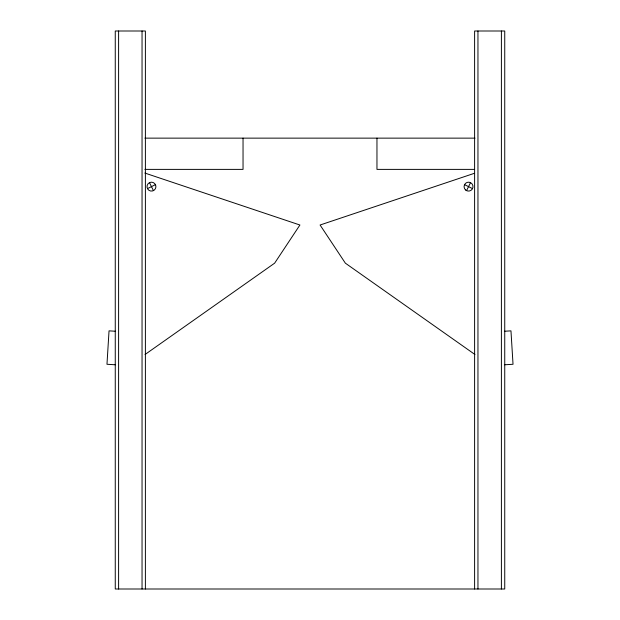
<?xml version="1.0" encoding="UTF-8"?>
<svg xmlns="http://www.w3.org/2000/svg" width="620" height="620" viewBox="0 0 620 620"><rect width="100%" height="100%" fill="white"/><g stroke="black" fill="none" stroke-linecap="round" stroke-linejoin="round"><path stroke-width="0.93" d="M466.55 190.635L470.526 182.644M145.057 354.501L274.644 263.159L299.917 225.013L144.863 173.058M147.467 188.627L155.457 184.644M474.222 173.368L320.083 225.013L345.356 263.159L474.943 354.501M504.471 331.251L510.965 330.855L513.027 364.273L504.672 364.785M144.91 138.136L475.013 138.136M144.91 169.384L243.04 169.384L243.04 138.136M474.13 169.384L376.96 169.384L376.96 138.136M115.529 331.251L109.035 330.855L106.973 364.273L115.328 364.785M464.543 184.644L472.533 188.627M149.474 182.644A4.464 4.464 0 0 0 148.994 190.356A4.464 4.464 0 0 0 155.915 186.915A4.464 4.464 0 0 0 149.474 182.644L153.45 190.635M501.394 31L501.394 589M477.958 31L477.958 589M474.61 589L474.61 31L504.742 31L504.742 589L115.258 589L115.258 31L145.39 31L145.39 589M142.042 31L142.042 589M118.606 31L118.606 589M465.581 189.983A4.464 4.464 0 0 0 472.913 187.527A4.464 4.464 0 0 0 467.116 182.404A4.464 4.464 0 0 0 465.581 189.983"/></g></svg>
